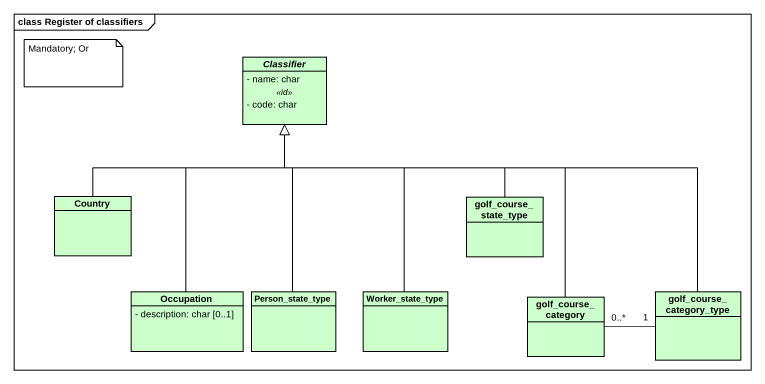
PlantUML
@startuml
mainframe class Register of classifiers
hide circle
hide empty members
skinparam classAttributeIconSize 0
abstract class Classifier #CCFFCC {
  - name: char
  .. <<id>> ..
  - code: char
}
class Country #CCFFCC
class golf_course_state_type #CCFFCC
class Occupation #CCFFCC {
  - description: char [0..1]
}
class Person_state_type #CCFFCC
class Worker_state_type #CCFFCC
class golf_course_category #CCFFCC
class golf_course_category_type #CCFFCC
Country -up-|> Classifier
golf_course_state_type -up-|> Classifier
Occupation -up-|> Classifier
Person_state_type -up-|> Classifier
Worker_state_type -up-|> Classifier
golf_course_category -up-|> Classifier
golf_course_category_type -left-|> Classifier
golf_course_category_type "1" -left- "0..*" golf_course_category
note as N1
  Mandatory; Or
end note
@enduml
